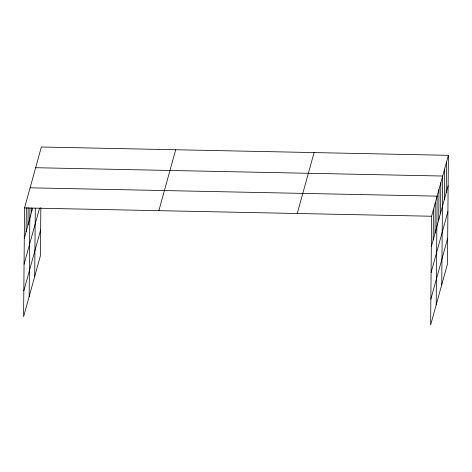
<?xml version="1.0" encoding="UTF-8"?>
<svg xmlns="http://www.w3.org/2000/svg" width="472" height="472" viewBox="0 0 472 472"><rect width="100%" height="100%" fill="white"/><g stroke="black" fill="none" stroke-linecap="round" stroke-linejoin="round"><path stroke-width="0.71" d="M448.4 155.329L431.585 216.241L430.635 324.996L447.45 264.078L448.4 155.329L41.365 147.004L24.55 207.922L23.6 316.671L40.415 255.759L40.84 207.627M26.131 231.699L26.343 207.751M27.984 224.996L28.137 207.58M29.152 296.569L29.919 208.134M31.683 211.598L31.712 207.969M34.698 276.468L35.294 208.24M433.166 240.018L433.432 209.544M435.019 233.321L435.284 202.842M436.181 304.894L437.131 196.14L30.102 187.815M438.718 219.917L438.984 189.437M440.565 213.22L440.83 182.741M441.733 284.793L442.683 176.038L35.648 167.713M444.323 199.615L444.589 169.135M446.229 192.712L446.494 162.232M24.284 238.395L32.609 208.246M24.06 264.226L39.542 208.146M23.824 290.84L40.645 229.929M158.869 210.665L175.69 149.754M297.26 213.497L314.081 152.58M431.314 246.72L448.134 185.803M431.089 272.55L447.91 211.639M430.859 299.165L447.674 238.248M24.55 207.922L431.585 216.241"/></g></svg>
